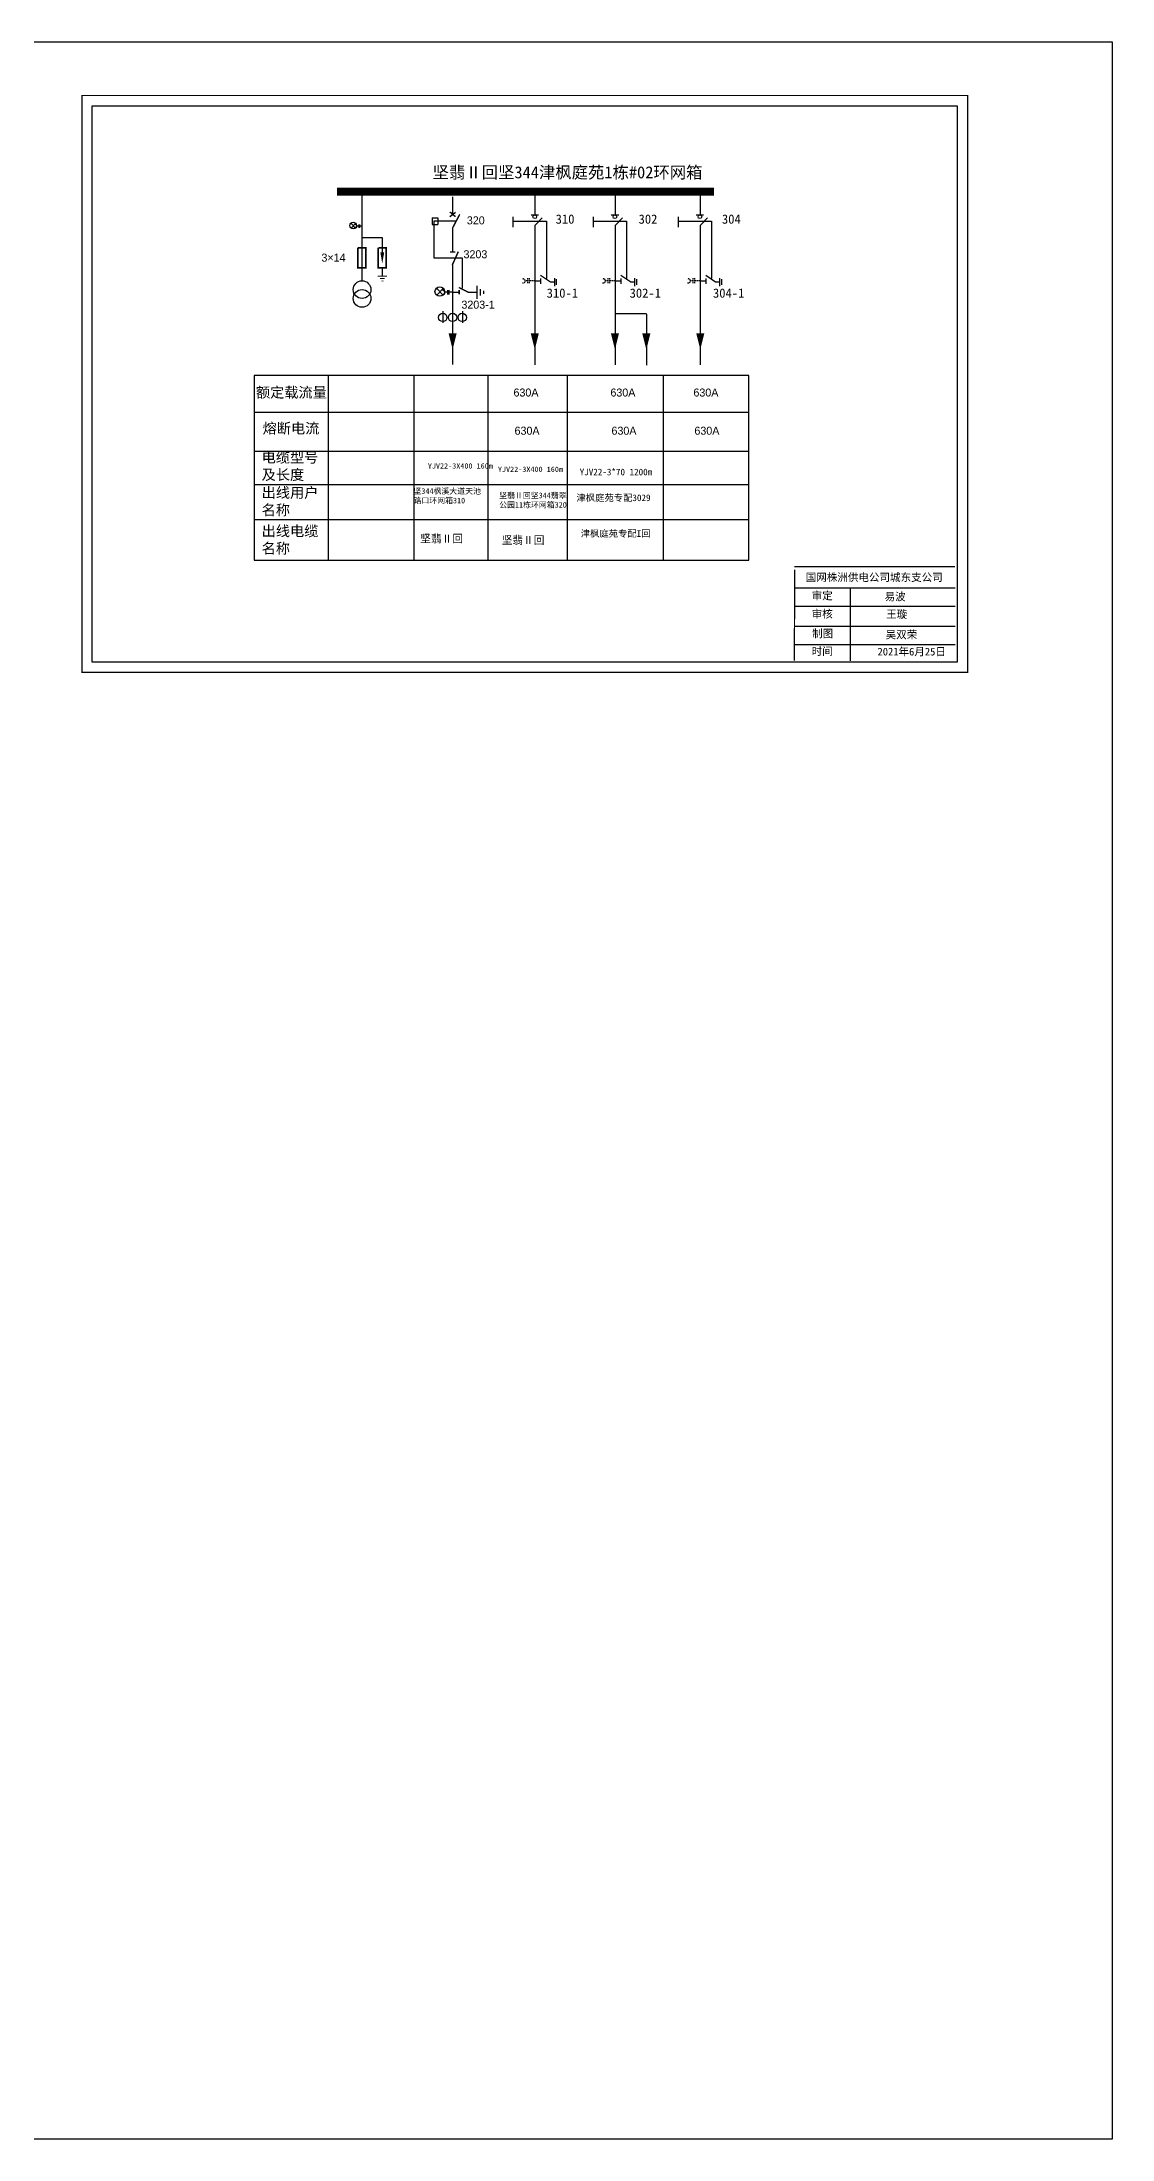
# Model space of a CAD drawing. Extents: x -194 to 226, y -192 to 105.
# Drawn here: x 74.2 to 225.8, y -191.9 to 105.1 of the extents above; entities that cross this region are included whole.
import ezdxf

# ---------------------------------------------------------------- set-up
doc = ezdxf.new("R2010")
doc.units = 0
doc.header["$LTSCALE"] = 0.774411
doc.linetypes.add('DASHED', pattern=[0.45, 0.3, -0.15])
doc.linetypes.add('HIDDEN', pattern=[0.375, 0.25, -0.125])
doc.layers.get('0').update_dxf_attribs({"linetype": 'CONTINUOUS'})
doc.layers.add('1', color=7, linetype='CONTINUOUS')
doc.layers.add('F11', color=7, linetype='CONTINUOUS')
doc.styles.add('HZ', font='simkai_0.ttf')
doc.styles.add('hztxt_txtstyle_0.00_0_0', font='simkai.ttf')
doc.styles.add('hztxt_txtstyle_2.00_0_0', font='', dxfattribs={"height": 2, "bigfont": 'hztxt.shx'})
doc.styles.add('hztxt_txtstyle_2.70_0_0', font='simkai.ttf', dxfattribs={"height": 2.7})
doc.styles.add('hztxt_txtstyle_3.00_0_0', font='', dxfattribs={"height": 3})
doc.styles.add('KaiTi_GB2312_txtstyle_1.09_0_0', font='simkai_0.ttf', dxfattribs={"height": 1.0944})
doc.styles.add('字体', font='', dxfattribs={"height": 2.5})
doc.styles.get('hztxt_txtstyle_2.00_0_0').set_extended_font_data('hztxt')
doc.styles.get('hztxt_txtstyle_3.00_0_0').set_extended_font_data('SimSun')
doc.styles.get('字体').set_extended_font_data('SimSun')

# ---------------------------------------------------------------- blocks, each defined once
blk = doc.blocks.new('JD')
for points in [[(-2, 0.2), (-2, -0.2), (2, 0.2), (2, -0.2)], [(1, -1.2), (1, -0.8), (-1, -1.2), (-1, -0.8)], [(-0.5, -1.8), (-0.5, -2.2), (0.5, -1.8), (0.5, -2.2)]]:
    blk.add_trace(points)

msp = doc.modelspace()

# ---------------------------------------------------------------- linework, layer by layer
at = {"color": 0}
msp.add_line((-194.22, 105.09), (225.78, 105.09), dxfattribs=at)
for p, q in [((225.78, 105.09), (225.78, -191.91)), ((119.51, 83.3), (119.51, 71.2)), ((132.34, 83.14), (132.34, 80.63)), ((119.5, 77.37), (122.39, 77.37)), ((122.39, 77.37), (122.39, 75.26)), ((129.44, 80.16), (129.44, 79.25)), ((129.44, 80.16), (130.25, 80.16)), ((129.44, 79.25), (130.25, 79.25)), ((132.75, 79.69), (129.7, 79.69)), ((129.7, 79.69), (129.7, 74.5)), ((130.25, 80.16), (130.25, 79.25)), ((132.34, 78.78), (132.34, 75.41)), ((129.7, 74.5), (133.72, 74.5)), ((133.72, 74.5), (133.72, 70.22)), ((122.39, 73.04), (122.39, 71.95)), ((132.34, 73.72), (132.34, 63.77)), ((132.34, 69.63), (133.28, 69.63)), ((134.51, 69.66), (135.79, 69.66)), ((130.99, 66.97), (130.99, 65.32)), ((133.75, 66.97), (133.75, 65.32)), ((132.35, 62.43), (132.35, 59.4)), ((225.78, -191.91), (-194.22, -191.91))]:
    msp.add_line(p, q)
at = {"linetype": 'Continuous'}
for p, q in [((118.01, 79.33), (118.56, 78.74)), ((118.56, 79.33), (118.01, 78.74)), ((130.95, 70.1), (130.17, 69.26)), ((130.17, 70.1), (130.95, 69.26)), ((155.39, 66.61), (159.81, 66.61)), ((120.66, 57.86), (104.26, 57.86)), ((104.26, 57.86), (104.26, 31.7)), ((174.33, 57.86), (120.66, 57.86)), ((174.33, 31.7), (174.33, 57.86)), ((104.26, 31.7), (174.33, 31.7))]:
    msp.add_line(p, q, dxfattribs=at)
at = {"linetype": 'ByBlock'}
for p, q in [((114.74, 57.92), (114.74, 31.7)), ((126.87, 57.92), (126.87, 31.7)), ((137.36, 57.92), (137.36, 31.7)), ((148.6, 57.83), (148.6, 31.61)), ((162.16, 57.92), (162.16, 31.7)), ((104.36, 52.63), (174.33, 52.63)), ((104.36, 47.12), (174.33, 47.12)), ((104.36, 42.4), (174.33, 42.4)), ((104.36, 37.46), (174.33, 37.46))]:
    msp.add_line(p, q, dxfattribs=at)
at = {"color": 0, "linetype": 'Continuous'}
for p, q in [((180.78, 27.77), (203.53, 27.77)), ((188.69, 27.82), (188.67, 17.44)), ((180.78, 25.18), (203.53, 25.18)), ((180.78, 22.36), (203.53, 22.36)), ((180.78, 19.76), (203.53, 19.76))]:
    msp.add_line(p, q, dxfattribs=at)
at = {"color": 0, "linetype": 'Continuous', "const_width": 0.182}
msp.add_lwpolyline([(79.84, 97.5), (205.32, 97.5), (205.32, 15.79), (79.84, 15.79)], close=True, dxfattribs=at)
at = {"color": 0, "linetype": 'Continuous'}
msp.add_lwpolyline([(81.31, 96.02), (203.84, 96.02), (203.84, 17.27), (81.31, 17.27)], close=True, dxfattribs=at)
for points, const_width in [([(115.99, 83.87), (169.4, 83.87)], 1.13), ([(131.95, 80.33), (132.78, 80.95)], 0.204), ([(131.96, 81.01), (132.76, 80.34)], 0.204), ([(132.34, 78.72), (133.36, 80.66)], 0.204), ([(118.94, 75.93), (118.94, 73.11), (120.06, 73.11), (120.06, 75.93), (118.97, 75.93)], 0.238), ([(121.82, 75.93), (121.82, 73.11), (122.95, 73.11), (122.95, 75.93), (121.86, 75.93)], 0.238), ([(131.97, 75.35), (132.73, 75.35)], 0.204), ([(132.3, 73.47), (133.16, 75.39)], 0.204), ([(133.23, 70.31), (134.59, 69.63)], 0.204), ([(133.28, 69.95), (133.28, 69.32)], 0.204)]:
    msp.add_lwpolyline(points, dxfattribs=dict(const_width=const_width))
for points, format in [([(122.39, 75.3, 0.555, 0, 0), (122.39, 73.71, 0, 0, 0)], "xyseb"), ([(130.86, 69.99, -0.877934), (130.87, 69.17)], "xyb"), ([(132.36, 63.84, 1.16, 0, 0), (132.36, 61.54, 0, 0, 0)], "xyseb"), ([(144, 63.84, 1.16, 0, 0), (144, 61.54, 0, 0, 0)], "xyseb"), ([(155.35, 63.84, 1.16, 0, 0), (155.35, 61.54, 0, 0, 0)], "xyseb"), ([(159.8, 63.82, 1.16, 0, 0), (159.8, 61.52, 0, 0, 0)], "xyseb"), ([(167.44, 63.84, 1.16, 0, 0), (167.44, 61.54, 0, 0, 0)], "xyseb")]:
    msp.add_lwpolyline(points, format=format)
for points in [[(131.65, 69.64), (131.22, 69.64)], [(131.65, 69.93), (131.65, 69.31)], [(131.84, 69.93), (131.84, 69.31)], [(132.34, 69.64), (131.84, 69.64)]]:
    msp.add_lwpolyline(points)
at = {"color": 0, "linetype": 'Continuous', "const_width": 0.182}
for points in [[(180.83, 30.37), (180.76, 17.48)], [(180.78, 30.78), (203.53, 30.78)]]:
    msp.add_lwpolyline(points, dxfattribs=at)
at = {"linetype": 'Continuous'}
for centre, radius in [((118.26, 79.08), 0.47), ((130.53, 69.74), 0.672)]:
    msp.add_circle(centre, radius, dxfattribs=at)
for centre, radius in [((119.53, 70.01), 1.25), ((119.53, 68.76), 1.25), ((130.96, 66.07), 0.589), ((132.35, 66.07), 0.589), ((133.72, 66.07), 0.589)]:
    msp.add_circle(centre, radius)
at = {"layer": '1'}
for points in [[(118.49, 79.27, -0.877934), (118.5, 78.69)], [(118.49, 79.26, -0.877934), (118.5, 78.68)], [(130.86, 70, -0.877934), (130.87, 69.18)]]:
    msp.add_lwpolyline(points, format="xyb", dxfattribs=at)
for points in [[(119.05, 79.01), (118.75, 79.01)], [(119.05, 79.21), (119.05, 78.78)], [(119.18, 79.21), (119.18, 78.78)], [(119.53, 79.01), (119.18, 79.01)]]:
    msp.add_lwpolyline(points, dxfattribs=at)
at = {"layer": 'F11', "lineweight": -3}
for p, q in [((144, 83.32), (144, 80.62)), ((155.37, 83.32), (155.37, 80.62)), ((167.41, 83.32), (167.41, 80.62)), ((140.9, 80.31), (140.9, 78.87)), ((143.46, 80.6), (144.51, 80.6)), ((152.27, 80.31), (152.27, 78.87)), ((154.83, 80.6), (155.88, 80.6)), ((164.31, 80.31), (164.31, 78.87)), ((166.87, 80.6), (167.92, 80.6)), ((140.9, 79.68), (145.64, 79.68)), ((144.01, 79.07), (145.03, 80.18)), ((144.01, 79.07), (144.01, 59.34)), ((145.64, 79.68), (145.64, 71.58)), ((152.27, 79.68), (157.01, 79.68)), ((155.38, 79.07), (156.4, 80.18)), ((155.38, 79.07), (155.38, 59.34)), ((157.01, 79.68), (157.01, 71.58)), ((164.31, 79.68), (169.05, 79.68)), ((167.42, 79.07), (168.44, 80.18)), ((167.42, 79.07), (167.42, 59.34)), ((169.05, 79.68), (169.05, 71.58)), ((144.8, 72.04), (146.21, 71.1)), ((144.8, 71.6), (144.8, 70.82)), ((146.77, 71.62), (146.77, 70.48)), ((147.02, 71.5), (147.02, 70.69)), ((156.17, 72.04), (157.58, 71.1)), ((156.17, 71.6), (156.17, 70.82)), ((158.14, 71.62), (158.14, 70.48)), ((158.39, 71.5), (158.39, 70.69)), ((168.21, 72.04), (169.62, 71.1)), ((168.21, 71.6), (168.21, 70.82)), ((170.18, 71.62), (170.18, 70.48)), ((170.43, 71.5), (170.43, 70.69)), ((144.02, 71.25), (144.74, 71.25)), ((146.21, 71.1), (146.77, 71.1)), ((155.39, 71.25), (156.11, 71.25)), ((157.58, 71.1), (158.14, 71.1)), ((167.43, 71.25), (168.15, 71.25)), ((169.62, 71.1), (170.18, 71.1)), ((159.82, 66.51), (159.82, 59.32))]:
    msp.add_line(p, q, dxfattribs=at)
at = {"layer": 'F11', "linetype": 'HIDDEN', "lineweight": -3}
for p, q in [((142.97, 71.65), (142.97, 70.92)), ((143.19, 71.65), (143.19, 70.92)), ((154.33, 71.65), (154.33, 70.92)), ((154.56, 71.65), (154.56, 70.92)), ((166.37, 71.65), (166.37, 70.92)), ((166.6, 71.65), (166.6, 70.92)), ((142.97, 71.27), (142.61, 71.27)), ((144.05, 71.27), (143.24, 71.27)), ((154.33, 71.27), (153.98, 71.27)), ((155.42, 71.27), (154.61, 71.27)), ((166.37, 71.27), (166.02, 71.27)), ((167.46, 71.27), (166.65, 71.27))]:
    msp.add_line(p, q, dxfattribs=at)
at = {"layer": 'F11', "lineweight": -3}
for centre in [(143.99, 80.33), (155.35, 80.33), (167.39, 80.33)]:
    msp.add_circle(centre, 0.26, dxfattribs=at)
at = {"layer": 'F11', "linetype": 'HIDDEN', "lineweight": -3}
for centre in [(142.36, 71.24), (153.73, 71.24), (165.77, 71.24)]:
    msp.add_arc(centre, 0.279, 242.566, 111.7046, dxfattribs=at)

# ---------------------------------------------------------------- block references
at = {"xscale": 0.3331470635558631, "yscale": 0.3331470635097418, "zscale": 0.333147063568893}
msp.add_blockref('JD', (122.41, 71.9), dxfattribs=at)
at = {"xscale": 0.4759243764425634, "yscale": 0.4759243764425634, "zscale": 0.4759243765269899, "rotation": 90}
msp.add_blockref('JD', (135.81, 69.62), dxfattribs=at)

# ---------------------------------------------------------------- texts
for s, height, style, p in [('坚翡Ⅱ回坚344津枫庭苑1栋#02环网箱 ', 1.6997, 'hztxt_txtstyle_3.00_0_0', (129.52, 85.77)), ('320', 1.133, 'hztxt_txtstyle_2.00_0_0', (134.37, 79.25)), ('3×14', 1.133, 'hztxt_txtstyle_2.00_0_0', (113.77, 73.97)), ('3203', 1.133, 'hztxt_txtstyle_2.00_0_0', (133.9, 74.45)), ('3203-1', 1.133, 'hztxt_txtstyle_2.00_0_0', (133.6, 67.31)), ('630A', 1.133, 'hztxt_txtstyle_2.00_0_0', (140.98, 54.87)), ('630A', 1.133, 'hztxt_txtstyle_2.00_0_0', (154.71, 54.87)), ('630A', 1.133, 'hztxt_txtstyle_2.00_0_0', (166.47, 54.87)), ('630A', 1.133, 'hztxt_txtstyle_2.00_0_0', (141.13, 49.46)), ('630A', 1.133, 'hztxt_txtstyle_2.00_0_0', (154.86, 49.46)), ('630A', 1.133, 'hztxt_txtstyle_2.00_0_0', (166.61, 49.46)), ('YJV22-3X400 160m', 0.7365, 'HZ', (128.84, 44.67)), ('YJV22-3X400 160m', 0.7365, 'HZ', (138.77, 44.2))]:
    msp.add_text(s, height=height, dxfattribs=dict(style=style)).set_placement(p)
at = {"linetype": 'DASHED', "char_height": 1.4731, "attachment_point": 1, "style": 'hztxt_txtstyle_0.00_0_0'}
for s, insert, width in [('{\\f\uffbfﾬￌﾣﾤ_GB2312|b0|i0|c134|p49;额定载流量}', (104.49, 56.19), 16.2815), ('{\\f\uffbfﾬￌﾣﾤ_GB2312|b0|i0|c134|p49;熔断电流}', (105.44, 51.1), 16.2815), ('{\\f\uffbfﾬￌﾣﾤ_GB2312|b0|i0|c134|p49;电缆型号及长度}', (105.3, 46.99), 8.2148), ('{\\f\uffbfﾬￌﾣﾤ_GB2312|b0|i0|c134|p49;出线用户名称}', (105.3, 42), 8.2148), ('{\\f\uffbfﾬￌﾣﾤ_GB2312|b0|i0|c134|p49;出线电缆名称}', (105.3, 36.56), 8.2148)]:
    msp.add_mtext(s, dxfattribs=dict(at, insert=insert, width=width))
at = {"color": 0, "linetype": 'Continuous', "attachment_point": 1}
for s, insert, char_height, width, style in [('YJV22-3*70 1200m', (150.36, 44.65), 0.9437, 15.2134, 'hztxt_txtstyle_2.70_0_0'), ('{\\fSimSun|b0|i0|c134|p2;\\C256;坚344枫溪大道天池路口环网箱310}', (126.81, 41.87), 0.8, 9.7723, 'hztxt_txtstyle_2.70_0_0'), ('{\\fSimSun|b0|i0|c134|p2;\\C256;坚翡Ⅱ回坚344翡翠公园11栋环网箱320}', (138.95, 41.26), 0.8, 9.7723, 'hztxt_txtstyle_2.70_0_0'), ('\\A1;{\\fSimSun|b0|i0|c134|p2;津枫庭苑专配\\A0;3029}', (149.9, 41), 0.9437, 11.5875, 'hztxt_txtstyle_2.70_0_0'), ('\\A1;{\\fSimSun|b0|i0|c134|p2;津枫庭苑专配I回}', (150.5, 35.94), 0.9437, 12.6737, 'hztxt_txtstyle_2.70_0_0'), ('{\\fSimSun|b0|i0|c134|p2;坚翡Ⅱ回}', (127.77, 35.3), 1.1094, 12.4276, 'hztxt_txtstyle_2.70_0_0'), ('{\\fSimSun|b0|i0|c134|p2;坚翡Ⅱ回}', (139.31, 35.09), 1.1094, 12.4276, 'hztxt_txtstyle_2.70_0_0'), ('国网株洲供电公司城东支公司', (182.38, 29.81), 1.0944, 29.9201, '字体'), ('\\f\uffbfﾬￌﾣﾤ_GB2312|b0|i0|c134|p49;审定', (183.22, 27.21), 1.0944, 8.5588, '字体'), ('易波', (193.55, 27.08), 1.094, 8.5588, '字体'), ('\\f\uffbfﾬￌﾣﾤ_GB2312|b0|i0|c134|p49;审核', (183.22, 24.63), 1.0944, 8.5588, '字体'), ('\\f\uffbfﾬￌﾣﾤ_GB2312|b0|i0|c134|p49;制图', (183.28, 21.85), 1.0944, 8.5588, '字体'), ('\\f\uffbfﾬￌﾣﾤ_GB2312|b0|i0|c134|p49;时间', (183.22, 19.34), 1.0944, 8.5588, '字体')]:
    msp.add_mtext(s, dxfattribs=dict(at, insert=insert, char_height=char_height, width=width, style=style))
at = {"color": 7, "linetype": 'Continuous', "char_height": 1.094, "attachment_point": 1, "style": 'KaiTi_GB2312_txtstyle_1.09_0_0'}
for s, insert, width in [('王璇', (193.77, 24.6), 8.5588), ('吴双荣', (193.7, 21.7), 8.5588), ('2021年6月25日', (192.55, 19.29), 16.0081)]:
    msp.add_mtext(s, dxfattribs=dict(at, insert=insert, width=width))
at = {"layer": 'F11', "lineweight": -3, "char_height": 1.3076, "width": 11.0152, "attachment_point": 1, "style": 'hztxt_txtstyle_0.00_0_0'}
for s, insert in [('\\pl2.30793;310', (144.64, 80.65)), ('\\pl2.30793;302', (156.39, 80.65)), ('\\pl2.30793;304', (168.2, 80.65)), ('\\pl2.30793;310-1', (143.37, 70.17)), ('\\pl2.30793;302-1', (155.12, 70.17)), ('\\pl2.30793;304-1', (166.93, 70.17))]:
    msp.add_mtext(s, dxfattribs=dict(at, insert=insert))

doc.saveas('drawing.dxf')
